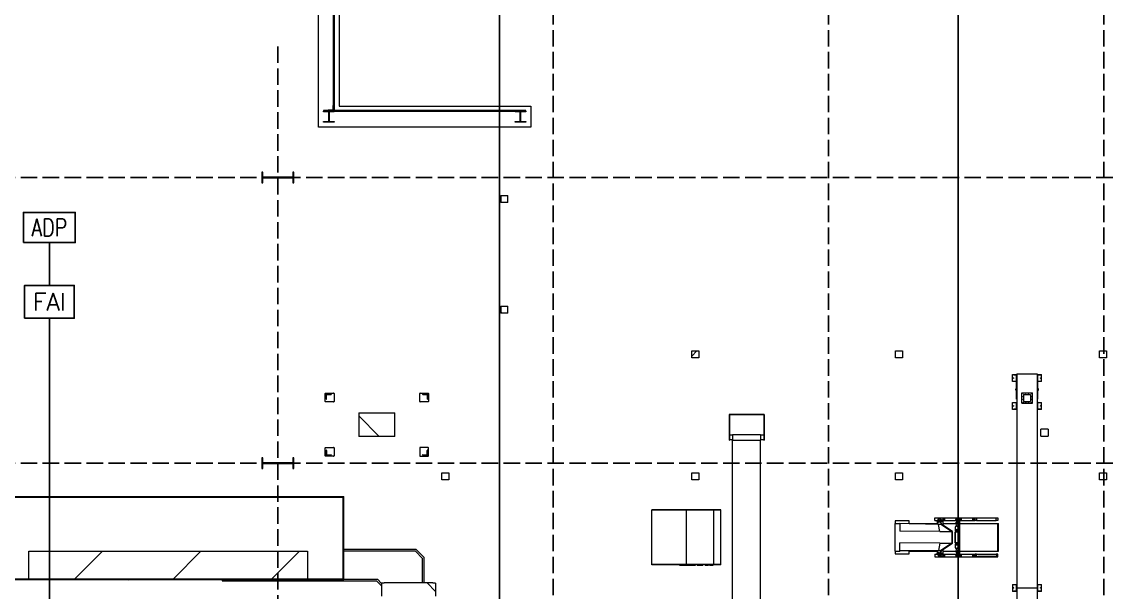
# Model space of a CAD drawing. Header units: millimetres. Extents: x 91119 to 792617, y 23924 to 150567.
# Drawn here: x 649950 to 681188, y 106135 to 122509 of the extents above; entities that cross this region are included whole.
import ezdxf
from ezdxf.enums import TextEntityAlignment as Align

# ---------------------------------------------------------------- set-up
doc = ezdxf.new("R2010")
doc.units = ezdxf.units.MM
doc.header["$LTSCALE"] = 100
doc.linetypes.add('121217 IES and EMR$0$XKITLINE03', pattern=[6.299213, 4.724409, -1.574803])
doc.linetypes.add('DASHED', pattern=[19.05, 12.7, -6.35])
for name, color, linetype in [('121217 IES and EMR$0$grid', 8, 'Continuous'), ('121217 IES and EMR$0$Xref', 8, 'Continuous'), ('FA', 1, 'Continuous'), ('Fire Alarm', 1, 'Continuous'), ('Text', 7, 'Continuous')]:
    doc.layers.add(name, color=color, linetype=linetype)
doc.styles.add('ROMANS', font='romans.shx', dxfattribs={"width": 0.8, "height": 2.5})

msp = doc.modelspace()

# ---------------------------------------------------------------- linework, layer by layer
at = {"layer": '121217 IES and EMR$0$grid', "linetype": '121217 IES and EMR$0$XKITLINE03'}
for p, q in [((665202, 144949), (665202, 30568)), ((673102, 144949), (673102, 30568)), ((681002, 144949), (681002, 30568)), ((657302, 121801), (657302, 28655)), ((768187, 118036), (614302, 118036)), ((768187, 109836), (614302, 109836))]:
    msp.add_line(p, q, dxfattribs=at)
at = {"layer": '121217 IES and EMR$0$Xref', "linetype": 'Continuous', "lineweight": 20}
for p, q in [((658463, 119486), (658463, 134736)), ((658893, 119965), (658893, 124482)), ((658913, 124482), (658913, 119965)), ((659063, 124361), (659063, 120086)), ((658613, 119960), (658613, 119940)), ((664413, 119960), (658613, 119960)), ((658743, 119965), (658743, 119961)), ((658743, 119961), (658893, 119961)), ((658865, 119973), (658751, 119973)), ((658881, 120103), (658881, 119989)), ((658893, 120111), (658889, 120111)), ((658893, 119961), (658893, 120111)), ((658913, 119965), (658893, 119965)), ((659063, 120086), (664563, 120086)), ((664413, 119940), (664413, 119960)), ((664563, 120086), (664563, 119486)), ((658611, 119925), (658611, 119940)), ((658611, 119940), (658916, 119940)), ((658743, 119925), (658611, 119925)), ((658611, 119632), (658611, 119648)), ((658611, 119648), (658743, 119648)), ((658613, 119940), (664413, 119940)), ((658758, 119663), (658758, 119910)), ((658768, 119910), (658768, 119663)), ((658916, 119925), (658783, 119925)), ((658783, 119648), (658916, 119648)), ((658916, 119940), (658916, 119925)), ((658916, 119648), (658916, 119632)), ((664111, 119925), (664111, 119940)), ((664111, 119940), (664416, 119940)), ((664243, 119925), (664111, 119925)), ((664111, 119632), (664111, 119648)), ((664111, 119648), (664243, 119648)), ((664258, 119663), (664258, 119910)), ((664268, 119910), (664268, 119663)), ((664416, 119925), (664283, 119925)), ((664283, 119648), (664416, 119648)), ((664416, 119940), (664416, 119925)), ((664416, 119648), (664416, 119632)), ((664563, 119486), (658463, 119486)), ((658916, 119632), (658611, 119632)), ((664416, 119632), (664111, 119632)), ((678383, 112384), (678487, 112384)), ((678383, 112181), (678383, 112384)), ((678487, 112181), (678383, 112181)), ((678420, 112379), (678480, 112379)), ((678420, 112370), (678420, 112379)), ((678480, 112370), (678420, 112370)), ((678420, 112195), (678480, 112195)), ((678420, 112186), (678420, 112195)), ((678480, 112186), (678420, 112186)), ((678480, 112379), (678496, 112379)), ((678480, 112370), (678480, 112379)), ((678480, 112370), (678496, 112370)), ((678480, 112195), (678496, 112195)), ((678480, 112186), (678480, 112195)), ((678480, 112186), (678496, 112186)), ((678487, 112384), (678496, 112384)), ((678496, 112181), (678487, 112181)), ((678496, 112384), (678506, 112384)), ((678496, 112384), (678496, 112372)), ((678496, 112194), (678496, 112372)), ((678496, 112194), (678496, 112181)), ((678496, 112181), (678506, 112181)), ((678502, 112168), (678512, 112168)), ((678502, 112156), (678502, 112168)), ((678502, 111673), (678502, 112156)), ((678506, 112372), (678506, 112384)), ((678506, 112194), (678506, 112372)), ((678506, 112181), (678506, 112194)), ((678512, 112403), (679092, 112403)), ((678512, 112403), (678512, 106264)), ((679092, 112403), (679092, 106264)), ((679102, 112168), (679092, 112168)), ((679107, 112384), (679098, 112384)), ((679098, 112384), (679098, 112372)), ((679098, 112372), (679098, 112194)), ((679098, 112194), (679098, 112181)), ((679107, 112181), (679098, 112181)), ((679102, 112168), (679102, 112156)), ((679102, 112156), (679102, 111673)), ((679107, 112384), (679117, 112384)), ((679107, 112372), (679107, 112384)), ((679123, 112379), (679107, 112379)), ((679107, 112194), (679107, 112372)), ((679123, 112370), (679107, 112370)), ((679123, 112195), (679107, 112195)), ((679107, 112181), (679107, 112194)), ((679123, 112186), (679107, 112186)), ((679117, 112181), (679107, 112181)), ((679117, 112384), (679220, 112384)), ((679220, 112181), (679117, 112181)), ((679123, 112379), (679183, 112379)), ((679123, 112370), (679123, 112379)), ((679183, 112370), (679123, 112370)), ((679123, 112195), (679183, 112195)), ((679123, 112186), (679123, 112195)), ((679183, 112186), (679123, 112186)), ((679183, 112370), (679183, 112379)), ((679183, 112186), (679183, 112195)), ((679220, 112181), (679220, 112384)), ((658661, 111611), (658661, 111841)), ((658671, 111851), (658901, 111851)), ((658911, 111841), (658911, 111611)), ((661371, 111611), (661371, 111841)), ((661381, 111851), (661611, 111851)), ((661621, 111841), (661621, 111611)), ((678477, 111937), (678477, 111974)), ((678502, 111974), (678477, 111974)), ((678477, 111937), (678502, 111937)), ((678649, 111862), (678954, 111862)), ((678649, 111561), (678649, 111862)), ((678954, 111561), (678954, 111862)), ((679127, 111974), (679102, 111974)), ((679102, 111937), (679127, 111937)), ((679127, 111937), (679127, 111974)), ((658901, 111601), (658671, 111601)), ((658686, 111826), (658686, 111676)), ((658836, 111826), (658686, 111826)), ((658686, 111676), (658688, 111676)), ((658698, 111686), (658698, 111802)), ((658710, 111814), (658826, 111814)), ((658836, 111824), (658836, 111826)), ((661611, 111601), (661381, 111601)), ((661446, 111826), (661446, 111824)), ((661596, 111826), (661446, 111826)), ((661456, 111814), (661572, 111814)), ((661584, 111802), (661584, 111686)), ((661594, 111676), (661596, 111676)), ((661596, 111676), (661596, 111826)), ((678383, 111584), (678487, 111584)), ((678383, 111381), (678383, 111584)), ((678420, 111579), (678480, 111579)), ((678420, 111570), (678420, 111579)), ((678480, 111570), (678420, 111570)), ((678480, 111579), (678496, 111579)), ((678480, 111570), (678480, 111579)), ((678480, 111570), (678496, 111570)), ((678487, 111584), (678496, 111584)), ((678496, 111584), (678506, 111584)), ((678496, 111584), (678496, 111571)), ((678496, 111394), (678496, 111571)), ((678502, 111673), (678512, 111673)), ((678506, 111571), (678506, 111584)), ((678506, 111394), (678506, 111571)), ((678649, 111561), (678954, 111561)), ((678700, 111811), (678903, 111811)), ((678700, 111811), (678700, 111611)), ((678700, 111611), (678903, 111611)), ((678903, 111811), (678903, 111611)), ((679102, 111673), (679092, 111673)), ((679107, 111584), (679098, 111584)), ((679098, 111584), (679098, 111571)), ((679098, 111571), (679098, 111394)), ((679107, 111584), (679117, 111584)), ((679107, 111571), (679107, 111584)), ((679123, 111579), (679107, 111579)), ((679107, 111394), (679107, 111571)), ((679123, 111570), (679107, 111570)), ((679117, 111584), (679220, 111584)), ((679123, 111579), (679183, 111579)), ((679123, 111570), (679123, 111579)), ((679183, 111570), (679123, 111570)), ((679183, 111570), (679183, 111579)), ((679220, 111381), (679220, 111584)), ((659620, 111286), (659620, 110606)), ((659620, 111286), (660658, 111286)), ((660658, 110606), (660658, 111286)), ((671252, 111236), (670252, 111236)), ((670252, 111236), (670252, 110503)), ((670258, 111230), (670258, 110503)), ((671246, 111230), (670258, 111230)), ((671246, 111230), (671246, 110503)), ((671252, 111236), (671252, 110503)), ((678487, 111381), (678383, 111381)), ((678420, 111395), (678480, 111395)), ((678420, 111386), (678420, 111395)), ((678480, 111386), (678420, 111386)), ((678480, 111395), (678496, 111395)), ((678480, 111386), (678480, 111395)), ((678480, 111386), (678496, 111386)), ((678496, 111381), (678487, 111381)), ((678496, 111394), (678496, 111381)), ((678496, 111381), (678506, 111381)), ((678506, 111381), (678506, 111394)), ((679098, 111394), (679098, 111381)), ((679107, 111381), (679098, 111381)), ((679123, 111395), (679107, 111395)), ((679107, 111381), (679107, 111394)), ((679123, 111386), (679107, 111386)), ((679117, 111381), (679107, 111381)), ((679220, 111381), (679117, 111381)), ((679123, 111395), (679183, 111395)), ((679123, 111386), (679123, 111395)), ((679183, 111386), (679123, 111386)), ((679183, 111386), (679183, 111395)), ((660658, 110606), (659620, 110606)), ((670352, 110642), (670258, 110642)), ((671152, 110651), (670352, 110651)), ((670352, 110651), (670352, 110498)), ((671152, 110651), (671152, 110498)), ((671246, 110642), (671152, 110642)), ((679403, 110811), (679200, 110811)), ((679200, 110611), (679200, 110811)), ((679200, 110611), (679403, 110611)), ((679403, 110811), (679403, 110611)), ((658661, 110051), (658661, 110281)), ((658671, 110291), (658901, 110291)), ((658911, 110281), (658911, 110051)), ((661371, 110281), (661371, 110051)), ((661611, 110291), (661381, 110291)), ((661621, 110051), (661621, 110281)), ((670252, 110503), (670258, 110503)), ((670352, 110505), (670258, 110505)), ((670352, 104762), (670352, 110498)), ((670352, 110498), (671152, 110498)), ((671246, 110505), (671152, 110505)), ((671152, 104762), (671152, 110498)), ((671246, 110503), (671252, 110503)), ((658901, 110041), (658671, 110041)), ((658686, 110216), (658688, 110216)), ((658686, 110066), (658686, 110216)), ((658836, 110066), (658686, 110066)), ((658698, 110206), (658698, 110090)), ((658710, 110078), (658826, 110078)), ((658836, 110068), (658836, 110066)), ((661381, 110041), (661611, 110041)), ((661446, 110066), (661446, 110068)), ((661596, 110066), (661446, 110066)), ((661456, 110078), (661572, 110078)), ((661584, 110090), (661584, 110206)), ((661594, 110216), (661596, 110216)), ((661596, 110216), (661596, 110066)), ((649114, 108881), (659190, 108881)), ((649134, 108861), (659170, 108861)), ((659170, 106511), (659170, 108861)), ((659190, 106491), (659190, 108881)), ((668059, 108499), (668033, 108499)), ((668033, 106924), (668033, 108499)), ((668035, 106929), (668035, 108494)), ((668059, 108494), (668035, 108494)), ((670015, 108499), (668059, 108499)), ((668059, 108494), (668059, 108499)), ((670009, 108494), (668059, 108494)), ((669023, 106929), (669023, 108494)), ((669811, 106929), (669811, 108494)), ((670009, 106929), (670009, 108494)), ((670015, 106924), (670015, 108499)), ((675009, 108111), (675151, 108111)), ((675009, 108111), (675009, 107311)), ((675015, 108186), (675015, 108111)), ((675415, 108186), (675015, 108186)), ((675151, 108111), (675151, 107885)), ((675151, 108111), (675153, 108111)), ((676263, 108082), (675151, 108111)), ((676262, 108087), (675153, 108111)), ((675415, 108106), (675415, 108186)), ((675415, 108111), (676227, 108111)), ((675933, 108094), (675930, 108094)), ((676264, 108090), (675933, 108094)), ((676156, 108271), (677310, 108271)), ((676156, 108196), (676156, 108271)), ((676156, 108196), (676223, 108196)), ((676216, 108184), (676230, 108090)), ((676260, 108239), (676233, 108198)), ((676290, 108198), (676233, 108198)), ((676233, 108198), (676234, 108194)), ((676291, 108194), (676234, 108194)), ((676237, 108175), (676300, 108184)), ((676238, 108174), (676299, 108183)), ((676317, 108239), (676260, 108239)), ((676264, 108090), (676262, 108087)), ((676262, 108087), (676327, 108087)), ((676262, 108087), (676263, 108082)), ((676264, 108090), (676345, 108090)), ((676426, 108261), (676283, 108261)), ((676283, 108239), (676283, 108261)), ((676317, 108239), (676290, 108198)), ((676290, 108198), (676291, 108194)), ((676291, 108194), (676317, 108233)), ((676315, 108240), (676322, 108240)), ((676339, 108090), (676317, 108239)), ((676317, 108233), (676337, 108090)), ((676333, 108090), (676317, 108199)), ((676320, 108236), (676318, 108236)), ((676320, 108236), (676319, 108231)), ((676319, 108231), (676319, 108231)), ((676319, 108231), (676373, 108166)), ((676374, 108170), (676320, 108236)), ((676337, 108175), (676327, 108170)), ((676345, 108090), (676327, 108087)), ((676327, 108087), (676644, 107877)), ((676337, 108107), (676337, 108175)), ((676370, 108166), (676337, 108175)), ((676409, 108207), (676343, 108207)), ((676663, 107879), (676345, 108090)), ((676409, 108201), (676348, 108201)), ((676373, 108166), (676370, 108166)), ((676373, 108166), (676374, 108170)), ((676393, 108240), (676387, 108240)), ((676387, 108222), (676393, 108222)), ((676392, 108232), (676390, 108232)), ((676390, 108231), (676392, 108231)), ((676390, 108060), (676390, 108201)), ((676390, 108196), (676772, 108196)), ((676390, 108111), (676758, 108111)), ((676409, 108207), (676423, 108207)), ((676409, 108201), (676409, 108207)), ((676428, 108201), (676409, 108201)), ((676426, 108261), (676428, 108261)), ((676426, 108215), (676426, 108261)), ((676428, 108261), (676428, 108201)), ((676763, 108207), (676747, 108207)), ((676747, 108201), (676747, 108207)), ((676768, 108201), (676747, 108201)), ((676756, 108221), (676819, 108214)), ((676756, 108216), (676756, 108221)), ((676756, 108216), (676797, 108166)), ((676819, 108208), (676756, 108216)), ((676756, 108127), (676756, 108139)), ((676756, 108139), (676819, 108097)), ((676756, 108127), (676768, 108042)), ((676819, 108085), (676756, 108127)), ((676907, 108261), (676764, 108261)), ((676764, 108220), (676764, 108261)), ((676790, 108116), (676790, 108174)), ((676796, 108240), (676803, 108240)), ((676803, 108222), (676796, 108222)), ((676801, 108166), (676797, 108166)), ((676802, 108232), (676800, 108232)), ((676800, 108231), (676802, 108231)), ((676817, 108175), (676801, 108166)), ((676817, 108098), (676817, 108175)), ((676850, 108166), (676817, 108175)), ((676855, 108170), (676819, 108214)), ((676819, 108208), (676819, 108214)), ((676819, 108208), (676854, 108166)), ((676842, 107936), (676819, 108097)), ((676819, 108085), (676819, 108097)), ((676819, 108085), (676840, 107938)), ((676890, 108207), (676824, 108207)), ((676890, 108201), (676829, 108201)), ((676854, 108166), (676850, 108166)), ((676854, 108166), (676855, 108170)), ((676874, 108240), (676868, 108240)), ((676868, 108222), (676874, 108222)), ((676873, 108232), (676871, 108232)), ((676871, 108231), (676873, 108231)), ((676871, 107221), (676871, 108201)), ((676871, 108196), (677310, 108196)), ((676871, 108111), (677958, 108111)), ((676890, 108207), (676904, 108207)), ((676890, 108201), (676890, 108207)), ((676909, 108201), (676890, 108201)), ((676907, 108261), (676909, 108261)), ((676907, 108215), (676907, 108261)), ((676909, 108261), (676909, 108201)), ((677240, 108201), (677240, 108207)), ((677265, 108207), (677240, 108207)), ((677240, 108201), (677310, 108201)), ((677291, 108261), (677245, 108261)), ((677245, 108215), (677245, 108261)), ((677277, 108240), (677284, 108240)), ((677284, 108222), (677277, 108222)), ((677283, 108232), (677281, 108232)), ((677281, 108231), (677283, 108231)), ((677310, 108261), (677291, 108261)), ((677291, 108261), (677291, 108237)), ((677291, 108226), (677291, 108215)), ((677310, 108196), (677310, 108271)), ((677310, 108271), (677958, 108271)), ((677310, 108201), (677310, 108261)), ((677351, 108196), (677310, 108196)), ((677351, 108253), (677351, 108196)), ((677351, 108196), (677917, 108196)), ((677878, 108265), (677390, 108265)), ((677917, 108196), (677917, 108253)), ((677958, 108196), (677917, 108196)), ((677958, 108271), (677958, 108196)), ((677958, 108111), (677977, 108111)), ((677958, 107311), (677958, 108111)), ((677977, 107311), (677977, 108111)), ((676293, 107877), (675151, 107885)), ((676293, 107877), (676263, 108082)), ((676293, 107877), (676644, 107877)), ((676644, 107877), (676644, 107546)), ((676663, 107544), (676663, 107879)), ((676737, 107910), (676738, 107904)), ((676740, 107866), (676740, 107557)), ((676836, 107916), (676741, 107902)), ((676836, 107914), (676741, 107901)), ((676742, 107557), (676742, 107866)), ((676745, 107869), (676743, 107869)), ((676743, 107557), (676743, 107866)), ((676745, 107869), (676838, 107869)), ((676745, 107867), (676838, 107867)), ((676760, 107903), (676757, 107899)), ((676771, 107899), (676757, 107899)), ((676757, 107899), (676758, 107895)), ((676778, 107895), (676758, 107895)), ((676789, 107879), (676759, 107879)), ((676759, 107874), (676759, 107879)), ((676789, 107874), (676759, 107874)), ((676771, 107899), (676819, 107906)), ((676778, 107895), (676771, 107899)), ((676819, 107901), (676778, 107895)), ((676787, 107869), (676787, 107874)), ((676789, 107879), (676789, 107874)), ((676819, 107879), (676789, 107879)), ((676789, 107874), (676819, 107874)), ((676790, 107879), (676790, 107897)), ((676842, 107898), (676803, 107898)), ((676817, 107879), (676817, 107898)), ((676819, 107901), (676827, 107913)), ((676823, 107912), (676819, 107906)), ((676819, 107901), (676819, 107906)), ((676819, 107879), (676846, 107879)), ((676819, 107874), (676819, 107879)), ((676844, 107874), (676819, 107874)), ((676842, 107903), (676821, 107903)), ((676840, 107938), (676835, 107938)), ((676840, 107938), (676836, 107933)), ((676837, 107928), (676842, 107936)), ((676839, 107918), (676838, 107924)), ((676839, 107869), (676838, 107869)), ((676839, 107866), (676839, 107557)), ((676841, 107866), (676841, 107557)), ((676842, 107903), (676842, 107898)), ((676854, 107903), (676842, 107903)), ((676842, 107898), (676854, 107898)), ((676842, 107557), (676842, 107866)), ((676844, 107549), (676844, 107874)), ((676846, 107879), (676846, 107544)), ((676854, 107898), (676854, 107903)), ((676293, 107546), (675151, 107552)), ((675151, 107320), (675151, 107552)), ((676293, 107546), (676262, 107336)), ((676293, 107546), (676644, 107546)), ((676644, 107546), (676327, 107336)), ((676345, 107333), (676663, 107544)), ((676738, 107519), (676737, 107513)), ((676741, 107522), (676836, 107509)), ((676741, 107521), (676836, 107507)), ((676743, 107554), (676745, 107554)), ((676838, 107555), (676745, 107555)), ((676838, 107554), (676745, 107554)), ((676758, 107528), (676757, 107523)), ((676771, 107523), (676757, 107523)), ((676757, 107523), (676760, 107520)), ((676778, 107528), (676758, 107528)), ((676789, 107549), (676759, 107549)), ((676759, 107544), (676759, 107549)), ((676789, 107544), (676759, 107544)), ((676771, 107523), (676778, 107528)), ((676819, 107517), (676771, 107523)), ((676778, 107528), (676819, 107522)), ((676787, 107549), (676787, 107554)), ((676789, 107549), (676789, 107544)), ((676819, 107549), (676789, 107549)), ((676789, 107544), (676819, 107544)), ((676790, 107526), (676790, 107544)), ((676842, 107524), (676803, 107524)), ((676817, 107524), (676817, 107544)), ((676819, 107549), (676844, 107549)), ((676819, 107544), (676819, 107549)), ((676846, 107544), (676819, 107544)), ((676827, 107510), (676819, 107522)), ((676819, 107517), (676819, 107522)), ((676819, 107517), (676823, 107510)), ((676819, 107326), (676842, 107487)), ((676840, 107485), (676819, 107337)), ((676842, 107519), (676821, 107519)), ((676840, 107485), (676835, 107485)), ((676836, 107490), (676840, 107485)), ((676842, 107487), (676837, 107494)), ((676838, 107554), (676839, 107554)), ((676838, 107498), (676839, 107504)), ((676854, 107524), (676842, 107524)), ((676842, 107524), (676842, 107519)), ((676842, 107519), (676854, 107519)), ((676854, 107519), (676854, 107524)), ((650152, 107311), (658152, 107311)), ((650152, 106511), (650152, 107311)), ((658152, 107311), (658152, 106511)), ((661269, 107361), (659190, 107361)), ((661248, 107311), (659190, 107311)), ((661452, 107108), (661248, 107311)), ((661502, 107129), (661269, 107361)), ((675009, 107311), (675151, 107311)), ((675015, 107311), (675015, 107236)), ((675015, 107236), (675415, 107236)), ((676262, 107336), (675151, 107320)), ((676264, 107333), (675151, 107314)), ((675737, 107324), (675151, 107311)), ((675151, 107314), (675151, 107320)), ((675151, 107311), (675151, 107314)), ((675151, 107311), (675153, 107311)), ((675162, 107312), (675153, 107311)), ((675415, 107236), (675415, 107317)), ((675415, 107311), (676227, 107311)), ((676156, 107226), (676223, 107226)), ((676156, 107226), (676156, 107151)), ((676156, 107151), (677310, 107151)), ((676230, 107333), (676216, 107238)), ((676234, 107229), (676233, 107224)), ((676290, 107224), (676233, 107224)), ((676233, 107224), (676260, 107183)), ((676291, 107229), (676234, 107229)), ((676300, 107238), (676237, 107247)), ((676299, 107240), (676238, 107249)), ((676317, 107183), (676260, 107183)), ((676262, 107336), (676327, 107336)), ((676262, 107336), (676264, 107333)), ((676264, 107333), (676345, 107333)), ((676283, 107161), (676283, 107183)), ((676426, 107161), (676283, 107161)), ((676291, 107229), (676290, 107224)), ((676290, 107224), (676317, 107183)), ((676317, 107190), (676291, 107229)), ((676322, 107182), (676315, 107182)), ((676337, 107333), (676317, 107190)), ((676317, 107183), (676339, 107333)), ((676317, 107224), (676333, 107333)), ((676320, 107187), (676318, 107187)), ((676373, 107257), (676319, 107192)), ((676319, 107192), (676319, 107192)), ((676319, 107192), (676320, 107187)), ((676320, 107187), (676374, 107252)), ((676327, 107336), (676345, 107333)), ((676327, 107253), (676337, 107247)), ((676337, 107247), (676337, 107316)), ((676337, 107247), (676370, 107257)), ((676409, 107215), (676343, 107215)), ((676409, 107221), (676348, 107221)), ((676373, 107257), (676370, 107257)), ((676374, 107252), (676373, 107257)), ((676393, 107200), (676387, 107200)), ((676387, 107182), (676393, 107182)), ((676390, 107221), (676390, 107363)), ((676390, 107311), (676758, 107311)), ((676390, 107226), (676772, 107226)), ((676392, 107192), (676390, 107192)), ((676390, 107191), (676392, 107191)), ((676409, 107221), (676428, 107221)), ((676409, 107215), (676409, 107221)), ((676423, 107215), (676409, 107215)), ((676426, 107161), (676426, 107207)), ((676428, 107161), (676426, 107161)), ((676428, 107221), (676428, 107161)), ((676768, 107221), (676747, 107221)), ((676747, 107215), (676747, 107221)), ((676763, 107215), (676747, 107215)), ((676768, 107380), (676756, 107296)), ((676756, 107296), (676819, 107337)), ((676819, 107326), (676756, 107284)), ((676756, 107284), (676756, 107296)), ((676797, 107257), (676756, 107207)), ((676756, 107207), (676819, 107214)), ((676819, 107209), (676756, 107202)), ((676756, 107202), (676756, 107207)), ((676764, 107161), (676764, 107203)), ((676907, 107161), (676764, 107161)), ((676790, 107249), (676790, 107307)), ((676796, 107200), (676803, 107200)), ((676803, 107182), (676796, 107182)), ((676801, 107257), (676797, 107257)), ((676802, 107192), (676800, 107192)), ((676800, 107191), (676802, 107191)), ((676801, 107257), (676817, 107247)), ((676817, 107247), (676817, 107325)), ((676817, 107247), (676850, 107257)), ((676819, 107326), (676819, 107337)), ((676854, 107257), (676819, 107214)), ((676819, 107209), (676855, 107252)), ((676819, 107209), (676819, 107214)), ((676890, 107215), (676824, 107215)), ((676890, 107221), (676829, 107221)), ((676854, 107257), (676850, 107257)), ((676855, 107252), (676854, 107257)), ((676874, 107200), (676868, 107200)), ((676868, 107182), (676874, 107182)), ((676871, 107311), (677958, 107311)), ((676871, 107226), (677310, 107226)), ((676873, 107192), (676871, 107192)), ((676871, 107191), (676873, 107191)), ((676890, 107221), (676909, 107221)), ((676890, 107215), (676890, 107221)), ((676904, 107215), (676890, 107215)), ((676907, 107161), (676907, 107207)), ((676909, 107161), (676907, 107161)), ((676909, 107221), (676909, 107161)), ((677240, 107215), (677240, 107221)), ((677310, 107221), (677240, 107221)), ((677240, 107215), (677265, 107215)), ((677245, 107161), (677245, 107207)), ((677291, 107161), (677245, 107161)), ((677277, 107200), (677284, 107200)), ((677284, 107182), (677277, 107182)), ((677283, 107192), (677281, 107192)), ((677281, 107191), (677283, 107191)), ((677291, 107207), (677291, 107197)), ((677291, 107186), (677291, 107161)), ((677291, 107161), (677310, 107161)), ((677351, 107226), (677310, 107226)), ((677310, 107226), (677310, 107151)), ((677310, 107161), (677310, 107221)), ((677310, 107151), (677958, 107151)), ((677351, 107226), (677917, 107226)), ((677351, 107169), (677351, 107226)), ((677878, 107157), (677390, 107157)), ((677958, 107226), (677917, 107226)), ((677917, 107226), (677917, 107169)), ((677958, 107311), (677977, 107311)), ((677958, 107151), (677958, 107226)), ((661452, 106406), (661452, 107108)), ((661502, 106406), (661502, 107129)), ((668059, 106924), (668033, 106924)), ((668059, 106929), (668035, 106929)), ((668059, 106924), (668059, 106929)), ((670009, 106929), (668059, 106929)), ((670015, 106924), (668059, 106924)), ((668828, 106914), (668828, 106924)), ((668831, 106914), (668831, 106924)), ((668831, 106914), (668873, 106914)), ((668873, 106914), (668873, 106924)), ((668873, 106914), (668874, 106914)), ((668874, 106914), (668874, 106924)), ((668877, 106914), (668877, 106924)), ((668877, 106914), (668879, 106914)), ((668879, 106914), (668879, 106924)), ((668879, 106914), (668887, 106914)), ((668887, 106914), (668887, 106924)), ((668887, 106914), (668906, 106914)), ((668903, 106914), (668903, 106913)), ((668906, 106914), (668906, 106924)), ((668906, 106914), (668924, 106914)), ((668924, 106914), (668924, 106924)), ((668924, 106914), (668932, 106914)), ((668926, 106913), (668926, 106914)), ((668932, 106914), (668932, 106924)), ((668940, 106914), (668940, 106924)), ((668940, 106914), (668948, 106914)), ((668948, 106914), (668948, 106924)), ((668961, 106914), (668961, 106924)), ((668961, 106914), (668969, 106914)), ((668969, 106914), (668969, 106924)), ((668969, 106914), (668998, 106914)), ((668998, 106914), (668998, 106924)), ((668998, 106914), (669007, 106914)), ((669007, 106914), (669007, 106924)), ((669007, 106914), (669049, 106914)), ((669036, 106914), (669036, 106913)), ((669049, 106914), (669049, 106924)), ((669049, 106914), (669050, 106914)), ((669050, 106914), (669050, 106924)), ((669059, 106924), (669059, 106913)), ((669059, 106914), (669114, 106914)), ((669114, 106913), (669114, 106924)), ((669121, 106914), (669121, 106924)), ((669121, 106914), (669124, 106914)), ((669124, 106914), (669124, 106924)), ((669124, 106914), (669132, 106914)), ((669132, 106914), (669132, 106924)), ((669132, 106914), (669163, 106914)), ((669163, 106914), (669163, 106924)), ((669163, 106914), (669170, 106914)), ((669170, 106914), (669170, 106924)), ((669176, 106914), (669176, 106924)), ((669176, 106914), (669199, 106914)), ((669199, 106914), (669199, 106924)), ((669199, 106914), (669207, 106914)), ((669207, 106914), (669207, 106924)), ((669207, 106914), (669231, 106914)), ((669231, 106914), (669231, 106924)), ((669237, 106914), (669237, 106924)), ((669237, 106914), (669284, 106914)), ((669257, 106924), (669257, 106913)), ((669267, 106914), (669288, 106914)), ((669288, 106914), (669288, 106924)), ((669296, 106914), (669296, 106924)), ((669336, 106914), (669377, 106914)), ((669344, 106913), (669344, 106924)), ((669377, 106914), (669377, 106924)), ((669377, 106914), (669388, 106914)), ((669388, 106914), (669388, 106924)), ((669388, 106914), (669405, 106914)), ((669405, 106914), (669405, 106924)), ((669405, 106914), (669422, 106914)), ((669422, 106914), (669422, 106924)), ((669422, 106914), (669432, 106914)), ((669432, 106914), (669432, 106924)), ((669432, 106914), (669437, 106914)), ((669437, 106914), (669437, 106924)), ((669442, 106924), (669442, 106913)), ((669442, 106914), (669497, 106914)), ((669497, 106913), (669497, 106924)), ((669507, 106914), (669507, 106924)), ((669555, 106913), (669555, 106924)), ((669566, 106914), (669566, 106924)), ((669566, 106914), (669608, 106914)), ((669608, 106914), (669608, 106924)), ((669608, 106914), (669610, 106914)), ((669610, 106914), (669610, 106924)), ((669620, 106914), (669620, 106924)), ((669620, 106914), (669628, 106914)), ((669628, 106914), (669628, 106924)), ((669628, 106914), (669656, 106914)), ((669656, 106914), (669656, 106924)), ((669684, 106914), (669715, 106914)), ((669685, 106914), (669685, 106924)), ((669685, 106914), (669722, 106914)), ((669723, 106914), (669723, 106924)), ((669734, 106914), (669734, 106924)), ((669734, 106914), (669742, 106914)), ((669742, 106914), (669742, 106924)), ((669753, 106924), (669753, 106913)), ((669753, 106914), (669791, 106914)), ((669791, 106913), (669791, 106924)), ((659190, 106491), (649114, 106491)), ((659170, 106511), (649134, 106511)), ((658152, 106511), (650152, 106511)), ((655702, 106491), (655702, 106461)), ((655702, 106461), (660135, 106461)), ((659190, 106511), (660155, 106511)), ((660135, 106461), (660277, 106319)), ((660155, 106511), (660277, 106390)), ((660277, 106395), (660277, 106021)), ((660352, 106395), (660277, 106395)), ((660352, 106406), (660352, 106395)), ((661752, 106406), (660352, 106406)), ((661752, 106406), (661752, 106395)), ((661827, 106395), (661752, 106395)), ((661827, 106395), (661827, 106021)), ((678383, 106362), (678383, 106159)), ((678383, 106362), (678487, 106362)), ((678420, 106358), (678480, 106358)), ((678420, 106348), (678420, 106358)), ((678480, 106348), (678420, 106348)), ((678480, 106358), (678496, 106358)), ((678480, 106348), (678480, 106358)), ((678496, 106348), (678480, 106348)), ((678487, 106362), (678496, 106362)), ((678496, 106362), (678506, 106362)), ((678496, 106362), (678496, 106350)), ((678496, 106172), (678496, 106350)), ((678506, 106350), (678506, 106362)), ((678506, 106172), (678506, 106350)), ((678512, 106264), (679092, 106264)), ((678512, 106264), (678512, 105797)), ((679092, 106264), (679092, 105797)), ((679107, 106362), (679098, 106362)), ((679098, 106362), (679098, 106350)), ((679098, 106350), (679098, 106172)), ((679107, 106362), (679117, 106362)), ((679107, 106350), (679107, 106362)), ((679107, 106358), (679123, 106358)), ((679107, 106172), (679107, 106350)), ((679123, 106348), (679107, 106348)), ((679117, 106362), (679220, 106362)), ((679123, 106358), (679183, 106358)), ((679123, 106348), (679123, 106358)), ((679183, 106348), (679123, 106348)), ((679183, 106348), (679183, 106358)), ((679220, 106159), (679220, 106362)), ((678487, 106159), (678383, 106159)), ((678420, 106173), (678420, 106164)), ((678420, 106173), (678480, 106173)), ((678480, 106164), (678420, 106164)), ((678480, 106173), (678496, 106173)), ((678480, 106164), (678480, 106173)), ((678496, 106164), (678480, 106164)), ((678496, 106159), (678487, 106159)), ((678496, 106172), (678496, 106159)), ((678496, 106159), (678506, 106159)), ((678506, 106159), (678506, 106172)), ((679098, 106172), (679098, 106159)), ((679107, 106159), (679098, 106159)), ((679107, 106173), (679123, 106173)), ((679107, 106159), (679107, 106172)), ((679123, 106164), (679107, 106164)), ((679117, 106159), (679107, 106159)), ((679220, 106159), (679117, 106159)), ((679123, 106173), (679183, 106173)), ((679123, 106164), (679123, 106173)), ((679183, 106164), (679123, 106164)), ((679183, 106173), (679183, 106164))]:
    msp.add_line(p, q, dxfattribs=at)
at = {"layer": '121217 IES and EMR$0$Xref', "linetype": 'Continuous', "lineweight": 0}
for p, q in [((658913, 122446), (658893, 122426)), ((659256, 119960), (659236, 119940)), ((662085, 119960), (662065, 119940)), ((657341, 118045), (657323, 118028)), ((663702, 114184), (663739, 114146)), ((669328, 113061), (669177, 112910)), ((670892, 111236), (670898, 111230)), ((659620, 111195), (660209, 110606)), ((671246, 110882), (671252, 110876)), ((657761, 109980), (657733, 109952)), ((657626, 109845), (657609, 109828)), ((650619, 108881), (650639, 108861)), ((653448, 108881), (653468, 108861)), ((656276, 108881), (656296, 108861)), ((659105, 108881), (659125, 108861)), ((659170, 108816), (659190, 108796)), ((676841, 107847), (676839, 107845)), ((676743, 107749), (676742, 107747)), ((652264, 107311), (651464, 106511)), ((655092, 107311), (654292, 106511)), ((657921, 107311), (657121, 106511)), ((676264, 107278), (676267, 107275)), ((676301, 107242), (676303, 107239)), ((677566, 107157), (677560, 107151)), ((650161, 106511), (650181, 106491)), ((652989, 106511), (653009, 106491)), ((655818, 106511), (655838, 106491)), ((658646, 106511), (658666, 106491)), ((661580, 106406), (661827, 106159))]:
    msp.add_line(p, q, dxfattribs=at)
at = {"layer": '121217 IES and EMR$0$Xref', "linetype": 'Continuous', "lineweight": 15}
for p, q in [((656843, 118189), (656843, 117884)), ((656870, 118189), (656843, 118189)), ((656870, 118064), (656870, 118189)), ((657733, 118189), (657733, 118064)), ((657761, 118189), (657733, 118189)), ((657761, 117884), (657761, 118189)), ((656843, 117884), (656870, 117884)), ((656870, 117884), (656870, 118009)), ((657714, 118045), (656890, 118045)), ((656890, 118028), (657714, 118028)), ((657733, 118009), (657733, 117884)), ((657733, 117884), (657761, 117884)), ((663702, 117526), (663902, 117526)), ((663702, 117526), (663702, 117326)), ((663902, 117326), (663902, 117526)), ((663902, 117326), (663702, 117326)), ((663702, 114346), (663902, 114346)), ((663702, 114346), (663702, 114146)), ((663902, 114146), (663902, 114346)), ((663902, 114146), (663702, 114146)), ((669177, 113061), (669377, 113061)), ((669177, 112861), (669177, 113061)), ((669377, 112861), (669177, 112861)), ((669377, 113061), (669377, 112861)), ((675027, 113061), (675227, 113061)), ((675027, 112861), (675027, 113061)), ((675227, 112861), (675027, 112861)), ((675227, 113061), (675227, 112861)), ((680877, 113061), (681077, 113061)), ((680877, 112861), (680877, 113061)), ((681077, 112861), (680877, 112861)), ((681077, 113061), (681077, 112861)), ((656843, 109989), (656843, 109684)), ((656870, 109989), (656843, 109989)), ((656870, 109864), (656870, 109989)), ((657733, 109989), (657733, 109864)), ((657761, 109989), (657733, 109989)), ((657761, 109684), (657761, 109989)), ((656843, 109684), (656870, 109684)), ((656870, 109684), (656870, 109809)), ((657714, 109845), (656890, 109845)), ((656890, 109828), (657714, 109828)), ((657733, 109809), (657733, 109684)), ((657733, 109684), (657761, 109684)), ((662002, 109561), (662202, 109561)), ((662002, 109361), (662002, 109561)), ((662202, 109361), (662002, 109361)), ((662202, 109561), (662202, 109361)), ((669177, 109561), (669377, 109561)), ((669177, 109361), (669177, 109561)), ((669377, 109361), (669177, 109361)), ((669377, 109561), (669377, 109361)), ((675027, 109561), (675227, 109561)), ((675027, 109361), (675027, 109561)), ((675227, 109361), (675027, 109361)), ((675227, 109561), (675227, 109361)), ((680877, 109361), (680877, 109561)), ((680877, 109561), (681077, 109561)), ((681077, 109361), (680877, 109361)), ((681077, 109561), (681077, 109361))]:
    msp.add_line(p, q, dxfattribs=at)
at = {"layer": '121217 IES and EMR$0$Xref', "linetype": 'Continuous', "lineweight": 20}
for centre, radius in [((678409, 112283), 8.5), ((679195, 112283), 8.5), ((678682, 111846), 5.8), ((678762, 111846), 6), ((678842, 111846), 6), ((678922, 111846), 6), ((678667, 111749), 6.38), ((678667, 111674), 6.38), ((678682, 111576), 6), ((678762, 111576), 6), ((678842, 111576), 6), ((678922, 111576), 6), ((678937, 111749), 6), ((678937, 111674), 6), ((678409, 111483), 8.5), ((679195, 111483), 8.5), ((678409, 106261), 8.5), ((679195, 106261), 8.5)]:
    msp.add_circle(centre, radius, dxfattribs=at)
for centre, radius, start, end in [((658751, 119965), 8, 90, 180), ((658865, 119989), 16, 270, 0), ((658889, 120103), 8, 90, 180), ((658743, 119910), 15.2, 0, 90), ((658743, 119663), 15.2, 270, 0), ((658783, 119910), 15.2, 90, 180), ((658783, 119663), 15.2, 180, 270), ((664243, 119910), 15.2, 0, 90), ((664243, 119663), 15.2, 270, 0), ((664283, 119910), 15.2, 90, 180), ((664283, 119663), 15.2, 180, 270), ((658671, 111841), 10, 90, 180), ((658901, 111841), 10, 0, 90), ((661381, 111841), 10, 90, 180), ((661611, 111841), 10, 0, 90), ((658671, 111611), 10, 180, 270), ((658688, 111686), 10, 270, 0), ((658710, 111802), 12, 90, 180), ((658826, 111824), 10, 270, 0), ((658901, 111611), 10, 270, 0), ((661381, 111611), 10, 180, 270), ((661456, 111824), 10, 180, 270), ((661572, 111802), 12, 0, 90), ((661594, 111686), 10, 180, 270), ((661611, 111611), 10, 270, 0), ((658671, 110281), 10, 90, 180), ((658901, 110281), 10, 0, 90), ((661381, 110281), 10, 90, 180), ((661611, 110281), 10, 0, 90), ((658671, 110051), 10, 180, 270), ((658688, 110206), 10, 0, 90), ((658710, 110090), 12, 180, 270), ((658826, 110068), 10, 0, 90), ((658901, 110051), 10, 270, 0), ((661381, 110051), 10, 180, 270), ((661456, 110068), 10, 90, 180), ((661572, 110090), 12, 270, 0), ((661594, 110206), 10, 90, 180), ((661611, 110051), 10, 270, 0), ((676743, 107866), 3, 90, 180), ((676839, 107866), 3, 0, 90), ((676743, 107557), 3, 180, 270), ((676839, 107557), 3, 270, 0)]:
    msp.add_arc(centre, radius, start, end, dxfattribs=at)
at = {"layer": '121217 IES and EMR$0$Xref', "linetype": 'Continuous', "lineweight": 15}
for centre, start, end in [((656890, 118064), 180, 270), ((656890, 118009), 90, 180), ((657714, 118064), 270, 0), ((657714, 118009), 0, 90), ((656890, 109864), 180, 270), ((656890, 109809), 90, 180), ((657714, 109864), 270, 0), ((657714, 109809), 0, 90)]:
    msp.add_arc(centre, 19.1, start, end, dxfattribs=at)
at = {"layer": '121217 IES and EMR$0$Xref', "linetype": 'Continuous', "lineweight": 20}
for centre, major_axis, ratio, start_param, end_param in [((676267, 108192), (50.5, 7.3), 0.401934, 2.127984, 3.971542), ((676266, 108194), (47.5, 6.8), 0.401934, 2.129535, 3.999662), ((676256, 108269), (-18, 126), 0.401934, 2.400746, 3.882439), ((676256, 108269), (-18, 122), 0.401934, 2.434506, 3.848679), ((676266, 108194), (47.5, 6.8), 0.401934, -0.858069, 0.650275), ((676267, 108192), (50.5, 7.3), 0.401934, -0.82995, 0.739948), ((676315, 108231), (0, -9), 0.951057, 3.141593, 3.616249), ((676317, 108231), (0, 9), 0.951057, 0, 0.474657), ((676322, 108231), (0, 9), 0.951057, 3.964152, 6.283185), ((676387, 108231), (0, 9), 0.951057, 0, 3.141593), ((676389, 108231), (0, -9), 0.951057, 3.141593, 6.283185), ((676392, 108231), (0, -0.5), 0.951057, 0, 3.141593), ((676393, 108231), (0, -9), 0.951057, 0, 3.141593), ((676423, 108215), (0, -8), 0.309017, 0, 1.570796), ((676762, 108215), (0, -8), 0.309017, 0, 0.295787), ((676796, 108231), (0, -9), 0.951057, 3.141593, 6.283185), ((676798, 108231), (0, 9), 0.951057, 0, 3.141593), ((676802, 108231), (0, -0.5), 0.951057, 0, 3.141593), ((676803, 108231), (0, 9), 0.951057, 3.141593, 6.283185), ((676868, 108231), (0, 9), 0.951057, 0, 3.141593), ((676870, 108231), (0, -9), 0.951057, 3.141593, 6.283185), ((676873, 108231), (0, -0.5), 0.951057, 0, 3.141593), ((676874, 108231), (0, -9), 0.951057, 0, 3.141593), ((676904, 108215), (0, -8), 0.309017, 0, 1.570796), ((677243, 108215), (0, -8), 0.309017, 0, 1.570796), ((677265, 108215), (-25.9, 0), 0.309017, 1.570796, 3.141593), ((677277, 108231), (0, -9), 0.951057, 3.141593, 6.283185), ((677279, 108231), (0, 9), 0.951057, 0, 3.141593), ((677283, 108231), (0, -0.5), 0.951057, 0, 3.141593), ((677284, 108231), (0, 9), 0.951057, 5.320012, 6.283185), ((677284, 108231), (0, 9), 0.951057, 3.141593, 4.104766), ((677283, 108231), (-9.46, 0), 0.951057, 2.53397, 3.749216), ((677390, 108253), (38.8, 0), 0.309017, 1.570796, 3.141593), ((677878, 108253), (38.8, 0), 0.309017, 0, 1.570796), ((676787, 107917), (18, -126), 0.401934, 1.519531, 4.763654), ((676787, 107917), (18, -122), 0.401934, 1.517976, 4.765209), ((676788, 107912), (49, 7.1), 0.401934, -0.05282, 3.194413), ((676788, 107912), (50.5, 7.3), 0.401934, 3.141593, 3.192858), ((676788, 107910), (47.5, 6.8), 0.401934, -0.068216, 3.209808), ((676787, 107506), (18, 126), 0.401934, 1.519531, 4.763654), ((676787, 107506), (18, 122), 0.401934, 1.517976, 4.765209), ((676788, 107511), (-49, 7.1), 0.401934, -0.05282, 3.194413), ((676788, 107512), (-47.5, 6.8), 0.401934, -0.068216, 3.209808), ((676788, 107511), (-50.5, 7.3), 0.401934, 3.141593, 3.192858), ((676267, 107231), (-50.5, 7.3), 0.401934, -0.82995, 1.013609), ((676266, 107228), (-47.5, 6.8), 0.401934, -0.858069, 1.012058), ((676256, 107153), (-18, -126), 0.401934, 2.400746, 3.882439), ((676256, 107153), (-18, -122), 0.401934, 2.434506, 3.848679), ((676266, 107228), (-47.5, 6.8), 0.401934, 2.491318, 3.999662), ((676267, 107231), (-50.5, 7.3), 0.401934, 2.401645, 3.971542), ((676315, 107191), (0, -9), 0.951057, 5.808528, 6.283185), ((676317, 107191), (0, 9), 0.951057, 2.666936, 3.141593), ((676322, 107191), (0, 9), 0.951057, 3.141593, 5.460626), ((676387, 107191), (0, 9), 0.951057, 0, 3.141593), ((676389, 107191), (0, -9), 0.951057, 3.141593, 6.283185), ((676392, 107191), (0, -0.5), 0.951057, 0, 3.141593), ((676393, 107191), (0, -9), 0.951057, 0, 3.141593), ((676423, 107207), (0, -8), 0.309017, 1.570796, 3.141593), ((676762, 107207), (0, -8), 0.309017, 2.845806, 3.141593), ((676796, 107191), (0, -9), 0.951057, 3.141593, 6.283185), ((676798, 107191), (0, 9), 0.951057, 0, 3.141593), ((676802, 107191), (0, -0.5), 0.951057, 0, 3.141593), ((676803, 107191), (0, 9), 0.951057, 3.141593, 6.283185), ((676868, 107191), (0, 9), 0.951057, 0, 3.141593), ((676870, 107191), (0, -9), 0.951057, 3.141593, 6.283185), ((676873, 107191), (0, -0.5), 0.951057, 0, 3.141593), ((676874, 107191), (0, -9), 0.951057, 0, 3.141593), ((676904, 107207), (0, -8), 0.309017, 1.570796, 3.141593), ((677243, 107207), (0, -8), 0.309017, 1.570796, 3.141593), ((677265, 107207), (-25.9, 0), 0.309017, 3.141593, 4.712389), ((677277, 107191), (0, -9), 0.951057, 3.141593, 6.283185), ((677279, 107191), (0, 9), 0.951057, 0, 3.141593), ((677283, 107191), (0, -0.5), 0.951057, 0, 3.141593), ((677284, 107191), (0, 9), 0.951057, 5.320012, 6.283185), ((677284, 107191), (0, 9), 0.951057, 3.141593, 4.104766), ((677283, 107191), (-9.46, 0), 0.951057, 2.53397, 3.749216), ((677390, 107169), (38.8, 0), 0.309017, 3.141593, 4.712389), ((677878, 107169), (38.8, 0), 0.309017, 4.712389, 6.283185)]:
    msp.add_ellipse(centre, major_axis=major_axis, ratio=ratio, start_param=start_param, end_param=end_param, dxfattribs=at)
for centre in [(676390, 108231), (676800, 108231), (676871, 108231), (677281, 108231), (676390, 107191), (676800, 107191), (676871, 107191), (677281, 107191)]:
    msp.add_ellipse(centre, major_axis=(0, -0.5), ratio=0.951057, dxfattribs=at)
for points, knots in [([(676237, 108175), (676237, 108175), (676237, 108175), (676236, 108175), (676235, 108175), (676235, 108174), (676235, 108174), (676235, 108174), (676235, 108173), (676235, 108173), (676235, 108173), (676235, 108172), (676235, 108172), (676235, 108172)], [0, 0, 0, 0, 0.25, 0.25, 0.5, 0.5, 0.625, 0.625, 0.75, 0.75, 0.875, 0.875, 1, 1, 1, 1]), ([(676238, 108174), (676238, 108174), (676238, 108174), (676238, 108174), (676237, 108174), (676237, 108173), (676237, 108173), (676237, 108173), (676237, 108173), (676237, 108173), (676237, 108173), (676237, 108172), (676237, 108172), (676237, 108172)], [0, 0, 0, 0, 0.25, 0.25, 0.5, 0.5, 0.625, 0.625, 0.75, 0.75, 0.875, 0.875, 1, 1, 1, 1]), ([(676301, 108181), (676301, 108181), (676301, 108182), (676301, 108182), (676301, 108182), (676301, 108182), (676301, 108182), (676301, 108182), (676300, 108182), (676300, 108183), (676300, 108183), (676300, 108183), (676300, 108183), (676299, 108183), (676299, 108183), (676299, 108183)], [0, 0, 0, 0, 0.125, 0.125, 0.25, 0.25, 0.375, 0.375, 0.5, 0.5, 0.625, 0.625, 0.75, 0.75, 1, 1, 1, 1]), ([(676303, 108182), (676303, 108182), (676303, 108182), (676303, 108183), (676303, 108183), (676303, 108183), (676303, 108183), (676303, 108184), (676302, 108184), (676302, 108184), (676302, 108184), (676301, 108184), (676301, 108184), (676300, 108185), (676300, 108184), (676300, 108184)], [0, 0, 0, 0, 0.125, 0.125, 0.25, 0.25, 0.375, 0.375, 0.5, 0.5, 0.625, 0.625, 0.75, 0.75, 1, 1, 1, 1]), ([(676738, 107903), (676738, 107903), (676738, 107903), (676738, 107903), (676738, 107902), (676738, 107902), (676738, 107902), (676739, 107901), (676739, 107901), (676739, 107901), (676739, 107901), (676740, 107901), (676740, 107901), (676740, 107901), (676741, 107901), (676741, 107900), (676741, 107900), (676741, 107901)], [0, 0, 0, 0, 0.125, 0.125, 0.25, 0.25, 0.375, 0.375, 0.5, 0.5, 0.625, 0.625, 0.75, 0.75, 0.875, 0.875, 1, 1, 1, 1]), ([(676739, 107904), (676739, 107903), (676739, 107903), (676740, 107903), (676740, 107903), (676740, 107902), (676740, 107902), (676740, 107902), (676740, 107902), (676741, 107902), (676741, 107902), (676741, 107902), (676741, 107902), (676741, 107902)], [0, 0, 0, 0, 0.25, 0.25, 0.5, 0.5, 0.625, 0.625, 0.75, 0.75, 0.875, 0.875, 1, 1, 1, 1]), ([(676745, 107869), (676745, 107869), (676744, 107869), (676744, 107869), (676744, 107869), (676743, 107869), (676743, 107868), (676743, 107868), (676743, 107868), (676742, 107868), (676742, 107868), (676742, 107867), (676742, 107867), (676742, 107867), (676742, 107866), (676742, 107866)], [0, 0, 0, 0, 0.125, 0.125, 0.25, 0.25, 0.375, 0.375, 0.5, 0.5, 0.625, 0.625, 0.75, 0.75, 1, 1, 1, 1]), ([(676744, 107904), (676744, 107906), (676743, 107909), (676749, 107915), (676760, 107921), (676770, 107925), (676776, 107926), (676776, 107926)], [0, 0, 0, 0, 0.252169, 0.488744, 0.734806, 0.987169, 1, 1, 1, 1]), ([(676745, 107867), (676745, 107867), (676745, 107867), (676744, 107867), (676744, 107867), (676744, 107867), (676744, 107867), (676744, 107867), (676744, 107867), (676744, 107867), (676743, 107867), (676743, 107866), (676743, 107866), (676743, 107866)], [0, 0, 0, 0, 0.125, 0.125, 0.25, 0.25, 0.375, 0.375, 0.5, 0.5, 0.75, 0.75, 1, 1, 1, 1]), ([(676836, 107916), (676836, 107916), (676836, 107916), (676836, 107916), (676836, 107916), (676837, 107916), (676837, 107916), (676837, 107917), (676837, 107917), (676837, 107917), (676837, 107917), (676837, 107917), (676837, 107917), (676837, 107918)], [0, 0, 0, 0, 0.125, 0.125, 0.25, 0.25, 0.5, 0.5, 0.625, 0.625, 0.75, 0.75, 1, 1, 1, 1]), ([(676836, 107914), (676836, 107914), (676836, 107914), (676837, 107914), (676837, 107915), (676838, 107915), (676838, 107915), (676838, 107916), (676838, 107916), (676838, 107916), (676839, 107916), (676839, 107917), (676839, 107917), (676839, 107917), (676839, 107918), (676839, 107918)], [0, 0, 0, 0, 0.125, 0.125, 0.25, 0.25, 0.5, 0.5, 0.625, 0.625, 0.75, 0.75, 0.875, 0.875, 1, 1, 1, 1]), ([(676841, 107866), (676841, 107866), (676841, 107866), (676841, 107867), (676841, 107867), (676840, 107867), (676840, 107868), (676840, 107868), (676840, 107868), (676839, 107868), (676839, 107869), (676839, 107869), (676838, 107869), (676838, 107869), (676838, 107869), (676838, 107869)], [0, 0, 0, 0, 0.125, 0.125, 0.25, 0.25, 0.5, 0.5, 0.625, 0.625, 0.75, 0.75, 0.875, 0.875, 1, 1, 1, 1]), ([(676839, 107866), (676839, 107866), (676839, 107866), (676839, 107867), (676839, 107867), (676839, 107867), (676839, 107867), (676839, 107867), (676838, 107867), (676838, 107867), (676838, 107867), (676838, 107867)], [0, 0, 0, 0, 0.25, 0.25, 0.375, 0.375, 0.5, 0.5, 0.75, 0.75, 1, 1, 1, 1]), ([(676741, 107522), (676741, 107522), (676741, 107522), (676741, 107522), (676740, 107522), (676740, 107522), (676740, 107522), (676739, 107522), (676739, 107522), (676739, 107521), (676739, 107521), (676738, 107521), (676738, 107521), (676738, 107520), (676738, 107520), (676738, 107519)], [0, 0, 0, 0, 0.125, 0.125, 0.25, 0.25, 0.375, 0.375, 0.5, 0.5, 0.625, 0.625, 0.75, 0.75, 1, 1, 1, 1]), ([(676741, 107521), (676741, 107521), (676741, 107521), (676740, 107521), (676740, 107521), (676740, 107520), (676740, 107520), (676740, 107520), (676739, 107520), (676739, 107519)], [0, 0, 0, 0, 0.25, 0.25, 0.375, 0.375, 0.5, 0.5, 1, 1, 1, 1]), ([(676742, 107557), (676742, 107556), (676742, 107556), (676742, 107556), (676742, 107555), (676742, 107555), (676742, 107555), (676743, 107555), (676743, 107554), (676743, 107554), (676743, 107554), (676744, 107554), (676744, 107554), (676744, 107554), (676745, 107554), (676745, 107554)], [0, 0, 0, 0, 0.25, 0.25, 0.375, 0.375, 0.5, 0.5, 0.625, 0.625, 0.75, 0.75, 0.875, 0.875, 1, 1, 1, 1]), ([(676743, 107557), (676743, 107557), (676743, 107556), (676743, 107556), (676743, 107556), (676744, 107556), (676744, 107556), (676744, 107556), (676744, 107556), (676744, 107556), (676744, 107556), (676744, 107555), (676745, 107555), (676745, 107555)], [0, 0, 0, 0, 0.25, 0.25, 0.375, 0.375, 0.5, 0.5, 0.625, 0.625, 0.75, 0.75, 1, 1, 1, 1]), ([(676796, 107494), (676790, 107495), (676779, 107496), (676763, 107500), (676751, 107506), (676743, 107514), (676744, 107517), (676744, 107518)], [0, 0, 0, 0, 0.189425, 0.390178, 0.589201, 0.782577, 1, 1, 1, 1]), ([(676833, 107506), (676833, 107504), (676832, 107502), (676824, 107497), (676812, 107494), (676801, 107493), (676796, 107494), (676796, 107494)], [0, 0, 0, 0, 0.263323, 0.496327, 0.738675, 0.987229, 1, 1, 1, 1]), ([(676839, 107505), (676839, 107505), (676839, 107505), (676839, 107506), (676839, 107506), (676839, 107506), (676838, 107507), (676838, 107507), (676838, 107507), (676838, 107507), (676838, 107508), (676838, 107508), (676837, 107508), (676837, 107508), (676836, 107509), (676836, 107509)], [0, 0, 0, 0, 0.125, 0.125, 0.25, 0.25, 0.375, 0.375, 0.5, 0.5, 0.625, 0.625, 0.75, 0.75, 1, 1, 1, 1]), ([(676837, 107505), (676837, 107505), (676837, 107505), (676837, 107506), (676837, 107506), (676837, 107506), (676837, 107506), (676837, 107506), (676837, 107506), (676837, 107506), (676837, 107506), (676837, 107507), (676837, 107507), (676836, 107507), (676836, 107507), (676836, 107507)], [0, 0, 0, 0, 0.125, 0.125, 0.25, 0.25, 0.375, 0.375, 0.5, 0.5, 0.625, 0.625, 0.75, 0.75, 1, 1, 1, 1]), ([(676838, 107555), (676838, 107555), (676838, 107555), (676838, 107555), (676838, 107555), (676838, 107556), (676838, 107556), (676839, 107556), (676839, 107556), (676839, 107556), (676839, 107556), (676839, 107556), (676839, 107557), (676839, 107557)], [0, 0, 0, 0, 0.125, 0.125, 0.25, 0.25, 0.375, 0.375, 0.5, 0.5, 0.75, 0.75, 1, 1, 1, 1]), ([(676838, 107554), (676838, 107554), (676838, 107554), (676838, 107554), (676839, 107554), (676839, 107554), (676839, 107554), (676840, 107554), (676840, 107555), (676840, 107555), (676840, 107555), (676840, 107555), (676840, 107556), (676841, 107556), (676841, 107556), (676841, 107556), (676841, 107557), (676841, 107557)], [0, 0, 0, 0, 0.125, 0.125, 0.25, 0.25, 0.375, 0.375, 0.5, 0.5, 0.625, 0.625, 0.75, 0.75, 0.875, 0.875, 1, 1, 1, 1]), ([(676235, 107251), (676235, 107251), (676235, 107251), (676235, 107250), (676235, 107250), (676235, 107250), (676235, 107249), (676235, 107249), (676235, 107249), (676235, 107249), (676235, 107249), (676235, 107248), (676236, 107248), (676237, 107247), (676237, 107247), (676237, 107247)], [0, 0, 0, 0, 0.125, 0.125, 0.25, 0.25, 0.3125, 0.3125, 0.375, 0.375, 0.5, 0.5, 0.75, 0.75, 1, 1, 1, 1]), ([(676237, 107251), (676237, 107251), (676237, 107250), (676237, 107250), (676237, 107250), (676237, 107250), (676237, 107250), (676237, 107250), (676237, 107249), (676237, 107249), (676238, 107249), (676238, 107249), (676238, 107249), (676238, 107249)], [0, 0, 0, 0, 0.125, 0.125, 0.25, 0.25, 0.375, 0.375, 0.5, 0.5, 0.75, 0.75, 1, 1, 1, 1]), ([(676299, 107240), (676299, 107240), (676299, 107240), (676300, 107240), (676300, 107240), (676300, 107240), (676300, 107240), (676300, 107240), (676301, 107240), (676301, 107241), (676301, 107241), (676301, 107241), (676301, 107241), (676301, 107241), (676301, 107241), (676301, 107241)], [0, 0, 0, 0, 0.25, 0.25, 0.375, 0.375, 0.5, 0.5, 0.625, 0.625, 0.75, 0.75, 0.875, 0.875, 1, 1, 1, 1]), ([(676300, 107238), (676300, 107238), (676300, 107238), (676300, 107238), (676301, 107238), (676301, 107238), (676301, 107238), (676302, 107239), (676302, 107239), (676302, 107239), (676302, 107239), (676303, 107239), (676303, 107239), (676303, 107239), (676303, 107239), (676303, 107240), (676303, 107240), (676303, 107240), (676303, 107240), (676303, 107241), (676303, 107241), (676303, 107241)], [0, 0, 0, 0, 0.125, 0.125, 0.25, 0.25, 0.375, 0.375, 0.5, 0.5, 0.5625, 0.5625, 0.625, 0.625, 0.6875, 0.6875, 0.75, 0.75, 0.875, 0.875, 1, 1, 1, 1])]:
    msp.add_open_spline(points, degree=3, knots=knots, dxfattribs=at)
at = {"layer": 'FA', "linetype": 'DASHED', "ltscale": 0.5, "const_width": 50}
for points in [[(670071, 142013), (670071, 141584, -0.414214), (669871, 141384), (663858, 141384, 0.414214), (663658, 141184), (663658, 36437)], [(670412, 142013), (670412, 141584, 0.414214), (670612, 141384), (676625, 141384, -0.414214), (676825, 141184), (676825, 36437)]]:
    msp.add_lwpolyline(points, format="xyb", dxfattribs=at)
at = {"layer": 'FA'}
msp.add_lwpolyline([(649999, 116172), (651486, 116172), (651486, 117035), (649999, 117035)], close=True, dxfattribs=at)
at = {"layer": 'FA', "linetype": 'DASHED', "ltscale": 0.5, "const_width": 50}
msp.add_lwpolyline([(650743, 36437), (650743, 114001)], dxfattribs=at)
at = {"layer": 'Fire Alarm'}
msp.add_line((650743, 116172), (650743, 114943), dxfattribs=at)
msp.add_lwpolyline([(650029, 114001), (651456, 114001), (651456, 114943), (650029, 114943)], close=True, dxfattribs=at)

# ---------------------------------------------------------------- texts
at = {"layer": 'FA', "color": 0, "style": 'ROMANS', "width": 0.8}
msp.add_text('ADP', height=500, dxfattribs=at).set_placement((650743, 116603), align=Align.MIDDLE_CENTER)
at = {"layer": 'Text', "style": 'ROMANS'}
msp.add_text('FAI', height=500, rotation=359.9675, dxfattribs=at).set_placement((650743, 114472), align=Align.MIDDLE_CENTER)

doc.saveas('drawing.dxf')
